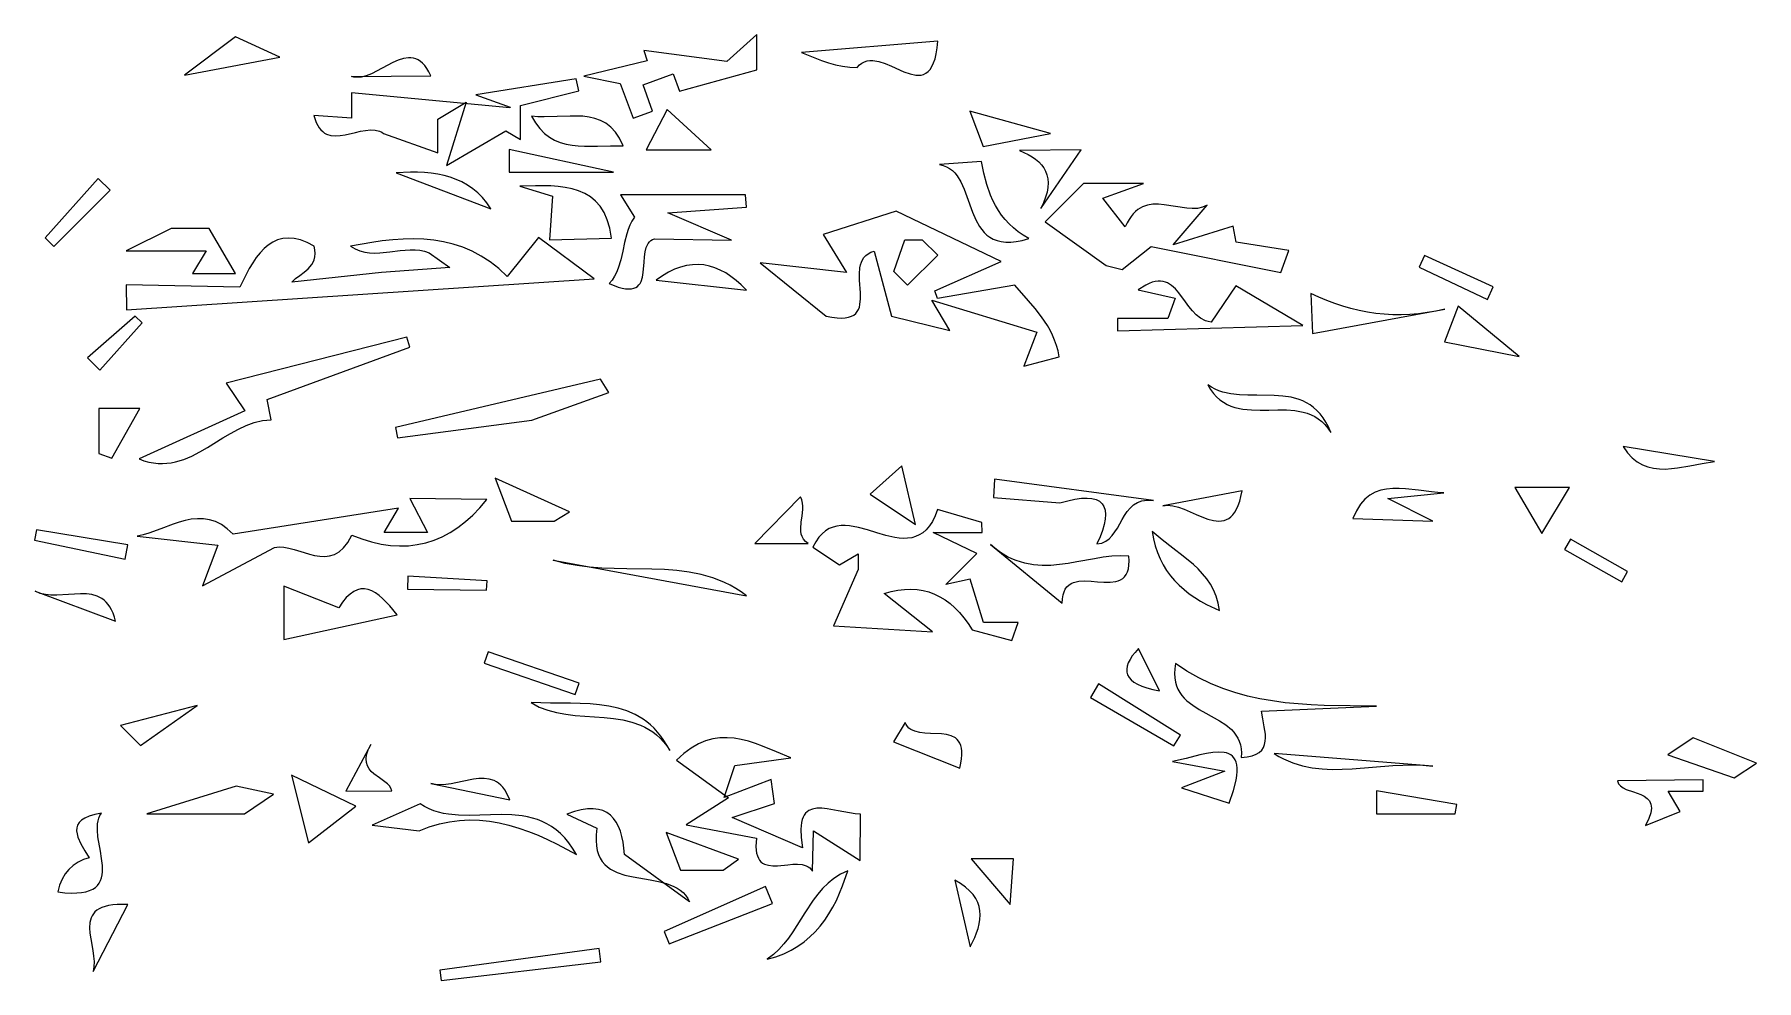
# Model space of a CAD drawing. Header units: metres. Extents: x 0 to 50, y 0 to 50.
# Drawn here: x 16.83 to 25.38, y 7.86 to 12.56 of the extents above; entities that cross this region are included whole.
import ezdxf

# ---------------------------------------------------------------- set-up
doc = ezdxf.new("R2010")
doc.units = ezdxf.units.M

msp = doc.modelspace()

# ---------------------------------------------------------------- linework, layer by layer
for points in [[(17.829678, 12.548083), (17.575804, 12.357826), (18.050657, 12.446466), (17.829678, 12.548083)], [(19.56012, 12.351835), (19.73918, 12.315388), (19.804161, 12.144208), (19.900475, 12.178854), (19.853416, 12.309472), (20.003942, 12.363619), (20.034785, 12.27801), (20.419077, 12.384113), (20.419077, 12.559791), (20.269987, 12.425006), (19.858349, 12.480119), (19.874863, 12.429312), (19.56012, 12.351835)], [(20.64095, 12.470735), (20.64095, 12.470735), (20.706914, 12.442967), (20.740449, 12.430337), (20.774466, 12.419096), (20.809049, 12.409662), (20.844284, 12.402448), (20.880255, 12.397871), (20.917046, 12.396347), (20.917046, 12.396347), (20.928322, 12.408402), (20.940336, 12.41755), (20.953022, 12.424032), (20.966314, 12.428085), (20.980147, 12.429948), (20.994455, 12.429861), (21.024234, 12.424792), (21.055126, 12.414789), (21.086606, 12.401763), (21.14923, 12.374291), (21.179323, 12.363669), (21.207904, 12.357671), (21.221464, 12.357003), (21.234448, 12.358209), (21.246792, 12.361527), (21.258429, 12.367195), (21.269295, 12.375454), (21.279323, 12.386541), (21.288448, 12.400696), (21.296604, 12.418159), (21.303726, 12.439166), (21.309747, 12.463959), (21.314603, 12.492775), (21.318228, 12.525855), (20.64095, 12.470735)], [(18.405955, 12.351729), (18.799201, 12.354398), (18.799201, 12.354398), (18.789713, 12.373875), (18.779821, 12.390613), (18.769548, 12.404759), (18.758915, 12.416462), (18.747945, 12.425869), (18.73666, 12.433128), (18.725082, 12.438386), (18.713235, 12.441791), (18.70114, 12.443492), (18.68882, 12.443635), (18.663592, 12.439839), (18.637731, 12.431587), (18.611415, 12.420059), (18.558133, 12.391904), (18.505176, 12.364829), (18.479266, 12.35465), (18.453974, 12.348286), (18.429477, 12.346918), (18.417583, 12.348477), (18.405955, 12.351729)], [(19.521608, 12.33884), (19.024035, 12.25916), (19.194049, 12.198002), (19.191358, 12.195313), (18.405513, 12.270195), (18.405513, 12.143701), (18.219451, 12.156634), (18.219451, 12.156634), (18.231207, 12.121969), (18.238166, 12.107877), (18.245792, 12.095781), (18.254045, 12.085558), (18.262883, 12.077085), (18.272267, 12.070239), (18.282156, 12.064898), (18.303285, 12.058235), (18.325948, 12.056112), (18.349819, 12.057547), (18.374575, 12.061554), (18.425445, 12.073351), (18.450909, 12.079173), (18.475962, 12.083633), (18.500278, 12.085745), (18.523533, 12.084527), (18.545404, 12.078995), (18.555718, 12.074303), (18.565565, 12.068164), (18.834327, 11.971646), (18.834327, 12.138497), (18.975814, 12.223323), (18.876884, 11.908457), (19.172035, 12.081341), (19.244498, 12.037898), (19.244498, 12.207184), (19.535005, 12.279325), (19.521608, 12.33884)], [(19.300258, 12.154805), (19.300258, 12.154805), (19.31935, 12.12068), (19.340506, 12.092054), (19.36355, 12.06846), (19.388307, 12.04943), (19.414602, 12.034497), (19.442259, 12.023194), (19.471103, 12.015054), (19.500958, 12.009609), (19.53165, 12.006392), (19.563002, 12.004936), (19.626988, 12.005437), (19.691513, 12.007374), (19.755174, 12.007009), (19.755174, 12.007009), (19.737314, 12.044417), (19.716924, 12.075085), (19.694245, 12.099651), (19.669516, 12.118756), (19.642978, 12.13304), (19.614869, 12.143141), (19.585432, 12.149698), (19.554904, 12.153353), (19.523527, 12.154743), (19.491541, 12.15451), (19.426698, 12.151726), (19.362297, 12.15012), (19.330862, 12.151356), (19.300258, 12.154805)], [(19.973702, 12.186396), (19.869771, 11.987598), (20.192551, 11.987598), (19.973702, 12.186396)], [(21.477008, 12.178025), (21.543041, 12.004074), (21.876323, 12.067844), (21.477008, 12.178025)], [(19.188565, 11.98919), (19.188565, 11.875821), (19.707175, 11.875821), (19.188565, 11.98919)], [(21.722401, 11.983167), (21.722401, 11.983167), (21.765859, 11.963673), (21.785171, 11.952544), (21.802705, 11.940416), (21.818334, 11.927228), (21.831932, 11.912921), (21.843373, 11.897436), (21.852532, 11.880714), (21.859283, 11.862694), (21.8635, 11.843319), (21.865056, 11.822528), (21.863826, 11.800262), (21.859685, 11.776461), (21.852505, 11.751067), (21.842162, 11.72402), (21.828529, 11.695261), (22.028881, 11.987598), (21.722401, 11.983167)], [(21.32586, 11.913323), (21.32586, 11.913323), (21.344388, 11.909188), (21.361106, 11.902806), (21.376167, 11.894354), (21.389719, 11.884008), (21.401916, 11.871948), (21.412906, 11.858349), (21.43187, 11.827247), (21.447818, 11.792122), (21.461956, 11.754391), (21.489621, 11.676792), (21.505559, 11.639761), (21.524509, 11.605801), (21.535489, 11.590416), (21.547675, 11.576331), (21.561216, 11.563723), (21.576264, 11.552769), (21.592969, 11.543648), (21.611481, 11.536536), (21.631951, 11.531611), (21.654531, 11.529049), (21.67937, 11.529029), (21.706619, 11.531728), (21.73643, 11.537323), (21.768953, 11.545992), (21.768953, 11.545992), (21.741367, 11.562461), (21.715964, 11.580204), (21.692644, 11.599161), (21.671308, 11.619274), (21.651856, 11.640484), (21.634188, 11.662733), (21.618205, 11.685961), (21.603807, 11.710111), (21.590895, 11.735124), (21.579369, 11.76094), (21.560078, 11.814751), (21.545136, 11.871073), (21.533749, 11.92944), (21.32586, 11.913323)], [(16.928391, 11.507463), (17.208052, 11.786907), (17.147228, 11.8446), (16.884925, 11.549739), (16.928391, 11.507463)], [(18.627671, 11.872725), (19.097795, 11.694498), (19.097795, 11.694498), (19.077491, 11.723769), (19.055669, 11.750008), (19.032394, 11.773347), (19.007734, 11.793917), (18.981753, 11.811849), (18.954518, 11.827277), (18.926094, 11.84033), (18.896547, 11.851142), (18.865944, 11.859843), (18.83435, 11.866566), (18.801831, 11.871442), (18.768453, 11.874602), (18.734282, 11.876179), (18.699384, 11.876304), (18.627671, 11.872725)], [(19.242412, 11.806549), (19.403701, 11.756478), (19.38948, 11.540488), (19.697026, 11.548593), (19.697026, 11.548593), (19.688488, 11.597117), (19.675988, 11.639291), (19.659806, 11.67555), (19.640224, 11.706328), (19.617523, 11.732061), (19.591984, 11.753184), (19.563889, 11.770132), (19.533519, 11.783339), (19.501155, 11.793241), (19.467078, 11.800273), (19.431571, 11.804869), (19.394913, 11.807465), (19.319274, 11.808397), (19.242412, 11.806549)], [(21.850012, 11.628979), (22.15349, 11.412378), (22.232069, 11.391896), (22.376271, 11.506473), (23.020392, 11.377207), (23.059691, 11.486287), (22.798559, 11.527924), (22.783475, 11.608307), (22.485922, 11.514962), (22.655457, 11.711933), (22.655457, 11.711933), (22.631928, 11.70154), (22.60696, 11.696121), (22.580807, 11.694715), (22.553723, 11.696363), (22.497777, 11.704974), (22.441153, 11.714272), (22.413222, 11.716778), (22.385884, 11.716574), (22.359391, 11.7127), (22.333999, 11.704196), (22.321795, 11.697907), (22.309962, 11.690101), (22.29853, 11.680657), (22.287532, 11.669455), (22.277, 11.656375), (22.266964, 11.641297), (22.257458, 11.624101), (22.248513, 11.604668), (22.136679, 11.747002), (22.33942, 11.819932), (22.041115, 11.819932), (21.850012, 11.628979)], [(19.742296, 11.764043), (19.810574, 11.651934), (19.810574, 11.651934), (19.798139, 11.632452), (19.787852, 11.612303), (19.779382, 11.591597), (19.772404, 11.570447), (19.761605, 11.527262), (19.75283, 11.483641), (19.743453, 11.440478), (19.730849, 11.398666), (19.722516, 11.378547), (19.712392, 11.3591), (19.700148, 11.340439), (19.685457, 11.322674), (19.685457, 11.322674), (19.73076, 11.305483), (19.749994, 11.300297), (19.767119, 11.297213), (19.782265, 11.296103), (19.795559, 11.296841), (19.807129, 11.299297), (19.817103, 11.303344), (19.82561, 11.308854), (19.832778, 11.315699), (19.838734, 11.323751), (19.843607, 11.332883), (19.850616, 11.353874), (19.85483, 11.377648), (19.85897, 11.429454), (19.860946, 11.455441), (19.864227, 11.480118), (19.869836, 11.502465), (19.878798, 11.521457), (19.884857, 11.529376), (19.892139, 11.536072), (19.900772, 11.541419), (19.910884, 11.545287), (20.292391, 11.538852), (19.976074, 11.67431), (20.367538, 11.701976), (20.363145, 11.764043), (19.859754, 11.764043), (19.803821, 11.764043), (19.742296, 11.764043)], [(20.434413, 11.425327), (20.763035, 11.161228), (20.763035, 11.161228), (20.79153, 11.15579), (20.816747, 11.152638), (20.838879, 11.151643), (20.858117, 11.152676), (20.874654, 11.15561), (20.88868, 11.160315), (20.900389, 11.166663), (20.909971, 11.174526), (20.91762, 11.183775), (20.923526, 11.194282), (20.927882, 11.205919), (20.930879, 11.218556), (20.933565, 11.246321), (20.93312, 11.276549), (20.928977, 11.340283), (20.928349, 11.371734), (20.93073, 11.401539), (20.933529, 11.415503), (20.937655, 11.42867), (20.943302, 11.440911), (20.95066, 11.452099), (20.959922, 11.462104), (20.971279, 11.470798), (20.984924, 11.478053), (21.001048, 11.483741), (21.087922, 11.161717), (21.377839, 11.089517), (21.287254, 11.240373), (21.808863, 11.081091), (21.74508, 10.913066), (21.920402, 10.958777), (21.920402, 10.958777), (21.914396, 10.988031), (21.906681, 11.015777), (21.8974, 11.042141), (21.886696, 11.067246), (21.874713, 11.091217), (21.861594, 11.114178), (21.832519, 11.157567), (21.800619, 11.198404), (21.76704, 11.237684), (21.69943, 11.315546), (21.316213, 11.249176), (21.302384, 11.28738), (21.631719, 11.432352), (21.111077, 11.682807), (20.747657, 11.565849), (20.863777, 11.377302), (20.434413, 11.425327)], [(17.510595, 11.596377), (17.286866, 11.4846), (17.683986, 11.4846), (17.616867, 11.372822), (17.830169, 11.372822), (17.699754, 11.596377), (17.510595, 11.596377)], [(17.287761, 11.191718), (19.610065, 11.346118), (19.335059, 11.55137), (19.179533, 11.35776), (19.179533, 11.35776), (19.137771, 11.39695), (19.094743, 11.430815), (19.050522, 11.459646), (19.005182, 11.483734), (18.958796, 11.503367), (18.911438, 11.518836), (18.863182, 11.530431), (18.814101, 11.538443), (18.76427, 11.54316), (18.71376, 11.544874), (18.662647, 11.543874), (18.611003, 11.540451), (18.558903, 11.534894), (18.50642, 11.527493), (18.400598, 11.508321), (18.400598, 11.508321), (18.423702, 11.494883), (18.447342, 11.485282), (18.471443, 11.479021), (18.49593, 11.475604), (18.520726, 11.474532), (18.545758, 11.475309), (18.596222, 11.480422), (18.646717, 11.486965), (18.696639, 11.490963), (18.721196, 11.490764), (18.745383, 11.488437), (18.769124, 11.483485), (18.792345, 11.475411), (18.89475, 11.402029), (18.554011, 11.377948), (18.109841, 11.330382), (18.109841, 11.330382), (18.128259, 11.347494), (18.149275, 11.363261), (18.170945, 11.379106), (18.191326, 11.396448), (18.208472, 11.416707), (18.215226, 11.428376), (18.220441, 11.441306), (18.223877, 11.455676), (18.225289, 11.471664), (18.224435, 11.489447), (18.221071, 11.509203), (18.221071, 11.509203), (18.185513, 11.527075), (18.152209, 11.539381), (18.121031, 11.546436), (18.091853, 11.548559), (18.064548, 11.546065), (18.03899, 11.539271), (18.015051, 11.528493), (17.992604, 11.514049), (17.971522, 11.496254), (17.95168, 11.475426), (17.932949, 11.45188), (17.915203, 11.425935), (17.898315, 11.397905), (17.882159, 11.368108), (17.851532, 11.304479), (17.286866, 11.316934), (17.287761, 11.191718)], [(21.239418, 11.540488), (21.316658, 11.463309), (21.167505, 11.314272), (21.099016, 11.382708), (21.153093, 11.540488), (21.239418, 11.540488)], [(23.707839, 11.405022), (24.046765, 11.244375), (24.075381, 11.306478), (23.734131, 11.461732), (23.707839, 11.405022)], [(19.918582, 11.339569), (20.366869, 11.29044), (20.366869, 11.29044), (20.341632, 11.315812), (20.316062, 11.338517), (20.290151, 11.358489), (20.263891, 11.375662), (20.237275, 11.389971), (20.210292, 11.40135), (20.182937, 11.409734), (20.1552, 11.415057), (20.127073, 11.417253), (20.098548, 11.416256), (20.069617, 11.412002), (20.040271, 11.404425), (20.010503, 11.393458), (19.980305, 11.379037), (19.949667, 11.361096), (19.918582, 11.339569)], [(22.312564, 11.291689), (22.495869, 11.250245), (22.459489, 11.149268), (22.208912, 11.149268), (22.209066, 11.088144), (23.130638, 11.115322), (22.796734, 11.310946), (22.673993, 11.131208), (22.673993, 11.131208), (22.659904, 11.13409), (22.646681, 11.138398), (22.622559, 11.15078), (22.601079, 11.167324), (22.581692, 11.186997), (22.56385, 11.208767), (22.547003, 11.231604), (22.514101, 11.276352), (22.496948, 11.296199), (22.478596, 11.312986), (22.458495, 11.325682), (22.447618, 11.330173), (22.436098, 11.333255), (22.423866, 11.334798), (22.410855, 11.334674), (22.396995, 11.332753), (22.382217, 11.328907), (22.366454, 11.323006), (22.349637, 11.314923), (22.312564, 11.291689)], [(23.170178, 11.274172), (23.178405, 11.074427), (23.83592, 11.195606), (23.83592, 11.195606), (23.791865, 11.185998), (23.748122, 11.178441), (23.704693, 11.172908), (23.661582, 11.169376), (23.618791, 11.167821), (23.576325, 11.168218), (23.534186, 11.170542), (23.492377, 11.17477), (23.450901, 11.180876), (23.409763, 11.188837), (23.368964, 11.198627), (23.328508, 11.210223), (23.288398, 11.2236), (23.248638, 11.238733), (23.20923, 11.255599), (23.170178, 11.274172)], [(23.900544, 11.210663), (23.833502, 11.034053), (24.203787, 10.960364), (23.900544, 11.210663)], [(17.332404, 11.161138), (17.094815, 10.95341), (17.155405, 10.89311), (17.366496, 11.128005), (17.332404, 11.161138)], [(18.680345, 11.056506), (17.782801, 10.828902), (17.876121, 10.690247), (17.351081, 10.452046), (17.351081, 10.452046), (17.375417, 10.443255), (17.399199, 10.436711), (17.422457, 10.432284), (17.445222, 10.429847), (17.467524, 10.42927), (17.489394, 10.430424), (17.510862, 10.43318), (17.531959, 10.43741), (17.573163, 10.449773), (17.613249, 10.466481), (17.652463, 10.486504), (17.691047, 10.508809), (17.767306, 10.556139), (17.80547, 10.579101), (17.843983, 10.600219), (17.883088, 10.618461), (17.923031, 10.632795), (17.964056, 10.642191), (17.98505, 10.644715), (18.006407, 10.645616), (17.987899, 10.746781), (18.696329, 11.007192), (18.680345, 11.056506)], [(18.63384, 10.555944), (19.301896, 10.645009), (19.683246, 10.781868), (19.643006, 10.848882), (18.625043, 10.608105), (18.63384, 10.555944)], [(22.658296, 10.819227), (22.658296, 10.819227), (22.671876, 10.796725), (22.686486, 10.777051), (22.702056, 10.760019), (22.718521, 10.745445), (22.735813, 10.733142), (22.753865, 10.722926), (22.772608, 10.714612), (22.791977, 10.708015), (22.832318, 10.699229), (22.874349, 10.695089), (22.917531, 10.694111), (22.961326, 10.694816), (23.005194, 10.695723), (23.048597, 10.695349), (23.090994, 10.692214), (23.131847, 10.684837), (23.151527, 10.679094), (23.170618, 10.671736), (23.189054, 10.662577), (23.206767, 10.651431), (23.22369, 10.638114), (23.239755, 10.62244), (23.254895, 10.604224), (23.269042, 10.583282), (23.269042, 10.583282), (23.257204, 10.610571), (23.244339, 10.635037), (23.230502, 10.656834), (23.21575, 10.676116), (23.200139, 10.693036), (23.183724, 10.707749), (23.166561, 10.720407), (23.148708, 10.731166), (23.130218, 10.740179), (23.111149, 10.747599), (23.071497, 10.758276), (23.030198, 10.76443), (22.987701, 10.767289), (22.9009, 10.768048), (22.857493, 10.768407), (22.814678, 10.770395), (22.772903, 10.77524), (22.732616, 10.784174), (22.71317, 10.790558), (22.694264, 10.798426), (22.675954, 10.807931), (22.658296, 10.819227)], [(17.15103, 10.702158), (17.15103, 10.478604), (17.215456, 10.45572), (17.355076, 10.702158), (17.15103, 10.702158)], [(24.720829, 10.51374), (24.720829, 10.51374), (24.742752, 10.482711), (24.766148, 10.457576), (24.790885, 10.437826), (24.816829, 10.422949), (24.843848, 10.412434), (24.871809, 10.405769), (24.900579, 10.402445), (24.930026, 10.401949), (24.960015, 10.403772), (24.990415, 10.407401), (25.051913, 10.418036), (25.113458, 10.429766), (25.173986, 10.438504), (24.720829, 10.51374)], [(19.119003, 10.357005), (19.200138, 10.143272), (19.412295, 10.143272), (19.48893, 10.188705), (19.119003, 10.357005)], [(21.139511, 10.417596), (20.980658, 10.277008), (21.206312, 10.126274), (21.139511, 10.417596)], [(21.594439, 10.26112), (21.922541, 10.233568), (21.922541, 10.233568), (21.962541, 10.244607), (21.998541, 10.252272), (22.030586, 10.256607), (22.058721, 10.257655), (22.082991, 10.25546), (22.103442, 10.250066), (22.120119, 10.241516), (22.133067, 10.229853), (22.142331, 10.215122), (22.147957, 10.197366), (22.149991, 10.176629), (22.148476, 10.152953), (22.143459, 10.126384), (22.134985, 10.096964), (22.1231, 10.064737), (22.107847, 10.029747), (22.107847, 10.029747), (22.131317, 10.034171), (22.151442, 10.043035), (22.168769, 10.055648), (22.183844, 10.071314), (22.197214, 10.08934), (22.209425, 10.109032), (22.232556, 10.150639), (22.244569, 10.171166), (22.25761, 10.190583), (22.272224, 10.208196), (22.288958, 10.223312), (22.308359, 10.235237), (22.330972, 10.243277), (22.357346, 10.246738), (22.388025, 10.244925), (21.598358, 10.351728), (21.594439, 10.26112)], [(20.40896, 10.031494), (20.674073, 10.032319), (20.674073, 10.032319), (20.660655, 10.042585), (20.650672, 10.053879), (20.643702, 10.0661), (20.639323, 10.079148), (20.637111, 10.092923), (20.636646, 10.107326), (20.639262, 10.137611), (20.643794, 10.169205), (20.646862, 10.201305), (20.646791, 10.217295), (20.645088, 10.233112), (20.641329, 10.248655), (20.635093, 10.263825), (20.40896, 10.031494)], [(22.433985, 10.218637), (22.433985, 10.218637), (22.445878, 10.22113), (22.458276, 10.221994), (22.484395, 10.219484), (22.511959, 10.212401), (22.540587, 10.202041), (22.599506, 10.176661), (22.629033, 10.164231), (22.658096, 10.153698), (22.686313, 10.146358), (22.713302, 10.143505), (22.726217, 10.144165), (22.738681, 10.146432), (22.750648, 10.150468), (22.762068, 10.156435), (22.772896, 10.164493), (22.783082, 10.174806), (22.792579, 10.187534), (22.801339, 10.20284), (22.809315, 10.220886), (22.816458, 10.241832), (22.822722, 10.265841), (22.828058, 10.293075), (22.433985, 10.218637)], [(23.3787, 10.156038), (23.775017, 10.143272), (23.551288, 10.255049), (23.830397, 10.284465), (23.830397, 10.284465), (23.79993, 10.285568), (23.768604, 10.288348), (23.704364, 10.296456), (23.639664, 10.303828), (23.607761, 10.305688), (23.576486, 10.305504), (23.546089, 10.302656), (23.516817, 10.296524), (23.488917, 10.286487), (23.462639, 10.271926), (23.43823, 10.252221), (23.415939, 10.226751), (23.396012, 10.194897), (23.3787, 10.156038)], [(24.182564, 10.310938), (24.316575, 10.081219), (24.453364, 10.310938), (24.182564, 10.310938)], [(19.07788, 10.250335), (18.695192, 10.255049), (18.782847, 10.087383), (18.567717, 10.087383), (18.639574, 10.207052), (17.817416, 10.078114), (17.817416, 10.078114), (17.788679, 10.105451), (17.759586, 10.126182), (17.730185, 10.140923), (17.700523, 10.150289), (17.670647, 10.154896), (17.640607, 10.155362), (17.610449, 10.152301), (17.58022, 10.14633), (17.54997, 10.138064), (17.519744, 10.128121), (17.45956, 10.105665), (17.400049, 10.083889), (17.370665, 10.074796), (17.341593, 10.067722), (17.74288, 10.023546), (17.666617, 9.822647), (18.022937, 10.012193), (18.022937, 10.012193), (18.046433, 10.014879), (18.070623, 10.013653), (18.095372, 10.009388), (18.120546, 10.002952), (18.171631, 9.987051), (18.197272, 9.979326), (18.2228, 9.972913), (18.248079, 9.968682), (18.272976, 9.967503), (18.297355, 9.970246), (18.321083, 9.977782), (18.344024, 9.990981), (18.366043, 10.010714), (18.387007, 10.03785), (18.40678, 10.073261), (18.40678, 10.073261), (18.456448, 10.054483), (18.505053, 10.039755), (18.552602, 10.029063), (18.599102, 10.022391), (18.64456, 10.019723), (18.688984, 10.021045), (18.732379, 10.026341), (18.774755, 10.035596), (18.816117, 10.048795), (18.856473, 10.065923), (18.89583, 10.086964), (18.934196, 10.111903), (18.971576, 10.140724), (19.007979, 10.173414), (19.043411, 10.209956), (19.07788, 10.250335)], [(20.69742, 10.014113), (20.829738, 9.9256), (20.922468, 9.981195), (20.922468, 9.90295), (20.800098, 9.622942), (21.290366, 9.594163), (21.051049, 9.78347), (21.051049, 9.78347), (21.085817, 9.793425), (21.119562, 9.800368), (21.15229, 9.80434), (21.184007, 9.805378), (21.214722, 9.803525), (21.244439, 9.798818), (21.273167, 9.791298), (21.30091, 9.781005), (21.327676, 9.767978), (21.353472, 9.752258), (21.378303, 9.733882), (21.402177, 9.712893), (21.4251, 9.689328), (21.447079, 9.663229), (21.46812, 9.634634), (21.48823, 9.603584), (21.684379, 9.550544), (21.716707, 9.640274), (21.544878, 9.640274), (21.477439, 9.854912), (21.357723, 9.829279), (21.511732, 9.983167), (21.293655, 10.087383), (21.537724, 10.087383), (21.535495, 10.136508), (21.316417, 10.200465), (21.316417, 10.200465), (21.304156, 10.168779), (21.290635, 10.141761), (21.275935, 10.119113), (21.260135, 10.100534), (21.243317, 10.085724), (21.22556, 10.074383), (21.206945, 10.06621), (21.187552, 10.060906), (21.167461, 10.058171), (21.146753, 10.057705), (21.125507, 10.059207), (21.103804, 10.062378), (21.059349, 10.072525), (21.01403, 10.085746), (20.968488, 10.09964), (20.923366, 10.111807), (20.879307, 10.119846), (20.857876, 10.121568), (20.836952, 10.121357), (20.816614, 10.118915), (20.796943, 10.11394), (20.77802, 10.106133), (20.759924, 10.095194), (20.742735, 10.080822), (20.726535, 10.062718), (20.711403, 10.040582), (20.69742, 10.014113)], [(16.831418, 10.049274), (17.282514, 9.954847), (17.29505, 10.025133), (16.841486, 10.099961), (16.831418, 10.049274)], [(22.381959, 10.09188), (22.381959, 10.09188), (22.388372, 10.054957), (22.397075, 10.019996), (22.407992, 9.98693), (22.421045, 9.955693), (22.436156, 9.926221), (22.45325, 9.898446), (22.472249, 9.872303), (22.493077, 9.847725), (22.515656, 9.824648), (22.539909, 9.803004), (22.565759, 9.782729), (22.593129, 9.763756), (22.621943, 9.746019), (22.652124, 9.729452), (22.716276, 9.699565), (22.716276, 9.699565), (22.709615, 9.736276), (22.699609, 9.770122), (22.686567, 9.801367), (22.6708, 9.830278), (22.652618, 9.857121), (22.632331, 9.882161), (22.610249, 9.905664), (22.586683, 9.927896), (22.53634, 9.96961), (22.483783, 10.009427), (22.431495, 10.049475), (22.381959, 10.09188)], [(21.579801, 10.027214), (21.934684, 9.736436), (21.934684, 9.736436), (21.935907, 9.757987), (21.939053, 9.776611), (21.943991, 9.792508), (21.950585, 9.805881), (21.958703, 9.816928), (21.968212, 9.825852), (21.978977, 9.832852), (21.990866, 9.838129), (22.003744, 9.841884), (22.01748, 9.844318), (22.046986, 9.846024), (22.078318, 9.844853), (22.110408, 9.84241), (22.142188, 9.8403), (22.172591, 9.840129), (22.20055, 9.843502), (22.213279, 9.84702), (22.224997, 9.852026), (22.23557, 9.85872), (22.244864, 9.867304), (22.252747, 9.877978), (22.259085, 9.890943), (22.263745, 9.9064), (22.266592, 9.924548), (22.267494, 9.94559), (22.266318, 9.969725), (22.266318, 9.969725), (22.223816, 9.970776), (22.181051, 9.968399), (22.138069, 9.963401), (22.094913, 9.95659), (22.008262, 9.940756), (21.964855, 9.933348), (21.921454, 9.927355), (21.878103, 9.923584), (21.834846, 9.922842), (21.791729, 9.925938), (21.748797, 9.933677), (21.706093, 9.946867), (21.684841, 9.955758), (21.663663, 9.966315), (21.642564, 9.978638), (21.621551, 9.992828), (21.600628, 10.008987), (21.579801, 10.027214)], [(24.429463, 10.001785), (24.713537, 9.841949), (24.742606, 9.893377), (24.458872, 10.053856), (24.429463, 10.001785)], [(19.407984, 9.949703), (20.368112, 9.772153), (20.368112, 9.772153), (20.341295, 9.791534), (20.314012, 9.808924), (20.286287, 9.824432), (20.258147, 9.838169), (20.229619, 9.850244), (20.200727, 9.860768), (20.141962, 9.877599), (20.08206, 9.889542), (20.021231, 9.897476), (19.959684, 9.902279), (19.897628, 9.904831), (19.772827, 9.906699), (19.710501, 9.907773), (19.648504, 9.910112), (19.587044, 9.914596), (19.526331, 9.922103), (19.466575, 9.933512), (19.407984, 9.949703)], [(18.684559, 9.804497), (19.076623, 9.800438), (19.078972, 9.847095), (18.685525, 9.869879), (18.684559, 9.804497)], [(16.835707, 9.795137), (17.233798, 9.6457), (17.233798, 9.6457), (17.228281, 9.666717), (17.221827, 9.685541), (17.214485, 9.702287), (17.206305, 9.717069), (17.197335, 9.73), (17.187624, 9.741194), (17.177221, 9.750764), (17.166176, 9.758825), (17.142353, 9.770873), (17.116547, 9.778247), (17.089151, 9.781858), (17.060556, 9.782616), (17.00134, 9.779209), (16.942035, 9.775308), (16.91333, 9.775446), (16.885779, 9.77819), (16.859774, 9.78445), (16.835707, 9.795137)], [(18.069919, 9.820694), (18.069919, 9.555049), (18.632541, 9.677868), (18.632541, 9.677868), (18.596481, 9.721898), (18.560615, 9.758974), (18.542717, 9.774218), (18.524824, 9.7869), (18.506921, 9.796745), (18.488994, 9.803478), (18.471027, 9.806824), (18.453007, 9.80651), (18.434918, 9.80226), (18.416747, 9.793799), (18.398478, 9.780854), (18.380097, 9.763149), (18.36159, 9.740409), (18.342942, 9.712361), (18.069919, 9.820694)], [(19.064972, 9.438651), (19.516553, 9.282918), (19.535893, 9.339244), (19.083885, 9.493611), (19.064972, 9.438651)], [(22.417471, 9.300396), (22.313465, 9.510177), (22.313465, 9.510177), (22.29693, 9.491644), (22.282997, 9.473706), (22.271767, 9.456388), (22.263339, 9.439719), (22.257816, 9.423727), (22.255297, 9.408439), (22.255883, 9.393883), (22.259675, 9.380088), (22.266772, 9.367079), (22.277276, 9.354886), (22.291287, 9.343535), (22.308906, 9.333055), (22.330234, 9.323474), (22.35537, 9.314818), (22.384416, 9.307116), (22.417471, 9.300396)], [(22.49727, 9.436068), (22.49727, 9.436068), (22.493577, 9.410304), (22.492392, 9.386491), (22.493553, 9.364507), (22.496899, 9.344229), (22.50227, 9.325534), (22.509504, 9.3083), (22.518441, 9.292403), (22.52892, 9.277721), (22.540779, 9.26413), (22.553858, 9.251508), (22.583033, 9.228678), (22.615155, 9.208247), (22.648938, 9.189234), (22.716337, 9.151524), (22.747377, 9.130861), (22.774929, 9.107681), (22.786994, 9.09484), (22.797703, 9.081002), (22.806897, 9.066043), (22.814414, 9.04984), (22.820093, 9.032271), (22.823773, 9.013213), (22.825293, 8.992542), (22.824493, 8.970136), (22.824493, 8.970136), (22.853797, 8.972839), (22.878192, 8.97801), (22.898071, 8.985452), (22.913828, 8.994966), (22.925855, 9.006355), (22.934544, 9.019424), (22.940289, 9.033973), (22.943483, 9.049806), (22.944518, 9.066726), (22.943787, 9.084535), (22.938599, 9.122032), (22.931061, 9.160719), (22.924317, 9.199017), (23.495948, 9.224662), (23.495948, 9.224662), (23.365237, 9.225622), (23.235263, 9.228324), (23.170699, 9.231193), (23.106496, 9.235535), (23.042713, 9.241696), (22.979409, 9.250022), (22.916642, 9.260858), (22.854472, 9.274552), (22.792957, 9.291447), (22.732156, 9.311891), (22.672128, 9.33623), (22.612931, 9.364808), (22.554626, 9.397972), (22.49727, 9.436068)], [(22.07504, 9.266727), (22.490069, 9.028096), (22.522914, 9.080402), (22.115675, 9.334723), (22.07504, 9.266727)], [(19.297489, 9.241999), (19.297489, 9.241999), (19.317216, 9.230276), (19.337584, 9.220087), (19.38003, 9.203813), (19.424406, 9.192169), (19.470294, 9.184149), (19.517274, 9.178748), (19.564926, 9.174959), (19.660568, 9.168191), (19.707719, 9.1632), (19.753864, 9.155797), (19.798583, 9.144974), (19.841457, 9.129726), (19.862071, 9.120128), (19.882066, 9.109046), (19.90139, 9.096355), (19.91999, 9.081928), (19.937814, 9.065641), (19.95481, 9.047367), (19.970925, 9.02698), (19.986107, 9.004355), (19.986107, 9.004355), (19.972237, 9.030126), (19.957548, 9.053933), (19.942073, 9.075854), (19.925844, 9.095967), (19.908894, 9.114351), (19.891255, 9.131082), (19.872959, 9.14624), (19.85404, 9.159901), (19.814461, 9.18305), (19.772777, 9.201153), (19.72925, 9.214833), (19.684139, 9.224716), (19.637705, 9.231426), (19.590208, 9.235588), (19.541909, 9.237825), (19.493067, 9.238762), (19.3948, 9.239234), (19.297489, 9.241999)], [(17.258106, 9.128754), (17.357649, 9.029289), (17.639017, 9.226928), (17.258106, 9.128754)], [(20.020055, 8.95576), (20.277989, 8.769899), (20.068355, 8.634359), (20.416187, 8.569134), (20.416187, 8.569134), (20.414082, 8.526822), (20.415209, 8.50926), (20.417679, 8.493909), (20.421408, 8.480633), (20.426314, 8.469295), (20.432313, 8.459756), (20.439323, 8.451881), (20.447261, 8.445531), (20.456043, 8.440568), (20.47581, 8.434259), (20.49796, 8.431853), (20.521829, 8.432252), (20.572071, 8.437068), (20.597116, 8.439288), (20.621225, 8.439917), (20.643735, 8.437856), (20.663982, 8.432007), (20.673049, 8.427318), (20.681301, 8.42127), (20.688656, 8.413725), (20.69503, 8.404546), (20.699323, 8.605795), (20.931424, 8.458589), (20.934196, 8.688003), (20.934196, 8.688003), (20.907373, 8.690029), (20.879536, 8.694128), (20.82269, 8.705346), (20.767399, 8.715253), (20.741505, 8.717715), (20.717401, 8.717448), (20.695555, 8.713653), (20.676435, 8.705529), (20.668043, 8.699594), (20.660507, 8.692277), (20.653887, 8.683477), (20.64824, 8.673095), (20.643625, 8.66103), (20.6401, 8.647183), (20.636554, 8.613742), (20.638071, 8.571971), (20.645117, 8.52107), (20.29685, 8.670747), (20.506276, 8.740501), (20.490013, 8.859665), (20.257062, 8.771373), (20.309876, 8.929689), (20.586874, 8.967495), (20.586874, 8.967495), (20.516944, 8.997566), (20.446926, 9.026443), (20.411857, 9.039213), (20.376732, 9.050219), (20.341542, 9.058972), (20.306275, 9.064984), (20.27092, 9.067766), (20.235467, 9.066829), (20.199903, 9.061686), (20.164219, 9.051847), (20.128403, 9.036823), (20.092444, 9.016126), (20.056332, 8.989268), (20.020055, 8.95576)], [(21.154671, 9.144058), (21.097572, 9.046982), (21.42599, 8.916195), (21.42599, 8.916195), (21.431632, 8.940934), (21.435241, 8.963146), (21.436929, 8.98297), (21.436808, 9.000544), (21.43499, 9.016008), (21.431587, 9.029501), (21.426712, 9.041162), (21.420477, 9.051129), (21.412995, 9.059543), (21.404376, 9.066542), (21.384182, 9.076851), (21.360793, 9.08317), (21.335106, 9.086611), (21.280433, 9.089311), (21.253242, 9.090794), (21.227347, 9.093851), (21.203644, 9.099593), (21.183031, 9.109133), (21.174165, 9.115675), (21.166408, 9.123583), (21.159872, 9.132998), (21.154671, 9.144058)], [(25.068452, 9.067415), (24.941935, 8.983136), (25.27262, 8.868088), (25.383072, 8.941665), (25.068452, 9.067415)], [(18.501789, 9.034029), (18.378157, 8.801944), (18.60592, 8.804264), (18.60592, 8.804264), (18.601553, 8.817092), (18.593998, 8.828658), (18.583877, 8.839276), (18.571813, 8.849261), (18.544339, 8.868588), (18.516553, 8.889151), (18.504098, 8.900681), (18.49343, 8.913463), (18.485171, 8.927811), (18.479944, 8.944038), (18.478371, 8.96246), (18.481072, 8.983389), (18.488671, 9.007141), (18.501789, 9.034029)], [(22.483198, 8.949102), (22.743177, 8.901046), (22.526709, 8.819542), (22.763412, 8.743353), (22.763412, 8.743353), (22.784959, 8.805481), (22.798119, 8.857186), (22.801767, 8.879389), (22.803574, 8.899296), (22.803624, 8.917009), (22.802004, 8.932634), (22.798798, 8.946272), (22.794091, 8.958027), (22.787969, 8.968002), (22.780516, 8.9763), (22.771818, 8.983025), (22.76196, 8.988279), (22.751027, 8.992167), (22.739104, 8.994791), (22.71263, 8.996659), (22.683218, 8.994711), (22.651549, 8.989771), (22.618305, 8.982666), (22.549815, 8.965261), (22.483198, 8.949102)], [(22.987257, 8.988837), (22.987257, 8.988837), (23.010227, 8.975187), (23.033423, 8.963102), (23.080448, 8.943307), (23.128238, 8.928801), (23.176696, 8.918936), (23.225729, 8.913063), (23.27524, 8.910532), (23.325134, 8.910695), (23.375317, 8.912901), (23.476166, 8.920847), (23.577027, 8.929177), (23.627224, 8.931863), (23.677138, 8.932697), (23.726674, 8.93103), (23.775737, 8.926213), (22.987257, 8.988837)], [(17.832565, 8.8274), (17.38949, 8.690166), (17.874156, 8.690166), (18.019071, 8.786701), (17.832565, 8.8274)], [(18.107855, 8.882375), (18.19165, 8.546421), (18.426919, 8.727872), (18.107855, 8.882375)], [(18.799557, 8.840746), (19.192717, 8.759751), (19.192717, 8.759751), (19.176227, 8.794787), (19.167102, 8.809206), (19.157433, 8.821707), (19.147254, 8.8324), (19.136597, 8.841394), (19.125496, 8.848801), (19.113983, 8.854731), (19.089853, 8.8626), (19.064469, 8.865884), (19.038096, 8.865466), (19.010995, 8.862229), (18.955663, 8.850825), (18.900578, 8.838736), (18.873784, 8.834641), (18.847841, 8.833023), (18.823011, 8.834763), (18.799557, 8.840746)], [(24.691981, 8.853396), (24.691981, 8.853396), (24.697512, 8.839399), (24.707272, 8.828115), (24.720449, 8.818967), (24.736226, 8.811378), (24.772326, 8.798574), (24.809053, 8.785088), (24.825615, 8.776648), (24.83989, 8.766307), (24.851062, 8.753489), (24.858318, 8.737617), (24.860843, 8.718115), (24.857821, 8.694405), (24.848439, 8.665911), (24.83188, 8.632057), (25.004399, 8.701363), (24.944003, 8.801944), (25.117393, 8.801944), (25.117393, 8.857832), (24.691981, 8.853396)], [(18.74609, 8.738812), (18.508772, 8.634277), (18.741088, 8.606067), (18.741088, 8.606067), (18.792017, 8.625468), (18.842574, 8.64026), (18.892779, 8.650663), (18.942651, 8.6569), (18.992211, 8.659192), (19.041479, 8.657762), (19.090474, 8.652832), (19.139217, 8.644623), (19.187727, 8.633357), (19.236025, 8.619256), (19.284131, 8.602542), (19.332064, 8.583438), (19.379844, 8.562163), (19.427492, 8.538942), (19.52247, 8.487545), (19.52247, 8.487545), (19.504093, 8.518478), (19.48481, 8.546076), (19.464675, 8.570523), (19.443739, 8.592003), (19.422056, 8.610702), (19.399678, 8.626804), (19.376657, 8.640494), (19.353046, 8.651956), (19.328898, 8.661375), (19.304265, 8.668935), (19.2792, 8.674822), (19.253755, 8.679219), (19.201937, 8.684286), (19.149231, 8.685611), (19.042838, 8.682949), (18.989993, 8.681916), (18.937941, 8.68305), (18.887104, 8.68783), (18.862273, 8.692048), (18.837903, 8.697732), (18.814048, 8.705066), (18.790758, 8.714234), (18.768088, 8.725421), (18.74609, 8.738812)], [(23.495355, 8.80444), (23.495355, 8.690166), (23.886882, 8.690166), (23.89473, 8.735686), (23.495355, 8.80444)], [(16.947565, 8.301905), (16.947565, 8.301905), (16.982481, 8.29811), (17.013714, 8.296422), (17.041451, 8.296732), (17.065879, 8.298935), (17.087185, 8.302922), (17.105555, 8.308587), (17.121175, 8.31582), (17.134233, 8.324516), (17.144915, 8.334567), (17.153408, 8.345866), (17.159898, 8.358304), (17.164573, 8.371774), (17.167618, 8.38617), (17.169221, 8.401383), (17.168845, 8.433833), (17.164939, 8.468265), (17.158996, 8.503818), (17.146972, 8.574854), (17.143878, 8.608618), (17.14472, 8.640065), (17.147084, 8.654652), (17.150992, 8.668338), (17.156631, 8.681016), (17.164187, 8.692577), (17.164187, 8.692577), (17.130966, 8.686082), (17.103695, 8.678096), (17.081938, 8.668731), (17.065262, 8.658098), (17.053231, 8.646308), (17.045413, 8.633472), (17.041371, 8.619702), (17.040672, 8.605107), (17.042881, 8.5898), (17.047564, 8.573891), (17.062613, 8.540714), (17.082343, 8.506465), (17.10328, 8.472032), (17.10328, 8.472032), (17.074327, 8.462463), (17.047801, 8.44961), (17.023846, 8.433443), (17.002601, 8.413935), (16.984209, 8.391056), (16.968811, 8.364777), (16.95655, 8.33507), (16.947565, 8.301905)], [(19.474944, 8.687445), (19.624672, 8.617883), (19.624672, 8.617883), (19.621218, 8.586057), (19.620432, 8.557259), (19.622162, 8.53132), (19.626256, 8.508066), (19.632563, 8.487329), (19.64093, 8.468935), (19.651205, 8.452714), (19.663237, 8.438495), (19.676874, 8.426106), (19.691963, 8.415376), (19.708353, 8.406133), (19.725891, 8.398208), (19.763807, 8.385621), (19.804494, 8.376246), (19.889323, 8.36165), (19.931033, 8.353689), (19.970654, 8.343459), (20.006968, 8.329591), (20.023506, 8.320864), (20.038762, 8.310714), (20.052584, 8.298969), (20.064819, 8.285459), (20.075317, 8.270011), (20.083924, 8.252455), (19.761503, 8.488582), (19.761503, 8.488582), (19.758532, 8.519797), (19.754209, 8.549418), (19.748398, 8.577248), (19.740961, 8.603094), (19.731761, 8.62676), (19.72066, 8.648051), (19.707522, 8.666772), (19.69221, 8.682728), (19.674585, 8.695725), (19.654511, 8.705566), (19.63185, 8.712058), (19.606466, 8.715005), (19.57822, 8.714212), (19.546976, 8.709484), (19.512596, 8.700627), (19.474944, 8.687445)], [(19.968706, 8.596222), (20.039123, 8.410723), (20.25128, 8.410723), (20.32691, 8.464005), (19.968706, 8.596222)], [(21.483792, 8.466611), (21.676639, 8.239265), (21.693195, 8.466611), (21.483792, 8.466611)], [(20.47058, 7.967486), (20.47058, 7.967486), (20.512749, 7.979956), (20.551995, 7.994982), (20.588455, 8.012443), (20.622263, 8.032224), (20.653553, 8.054205), (20.682462, 8.07827), (20.709123, 8.104299), (20.733672, 8.132174), (20.756243, 8.161779), (20.776973, 8.192994), (20.795995, 8.225702), (20.813444, 8.259784), (20.829457, 8.295124), (20.844167, 8.331602), (20.870219, 8.407502), (20.870219, 8.407502), (20.833983, 8.389845), (20.801437, 8.368961), (20.772113, 8.345261), (20.745541, 8.319154), (20.721252, 8.29105), (20.698778, 8.261361), (20.657393, 8.198866), (20.617635, 8.134949), (20.597192, 8.103483), (20.575749, 8.072892), (20.552835, 8.043587), (20.527982, 8.015977), (20.50072, 7.990474), (20.47058, 7.967486)], [(19.984012, 8.043713), (20.496536, 8.243925), (20.462056, 8.328178), (19.958352, 8.10533), (19.984012, 8.043713)], [(21.401393, 8.360421), (21.477419, 8.028581), (21.477419, 8.028581), (21.500441, 8.075334), (21.509787, 8.098367), (21.517419, 8.121125), (21.523133, 8.143574), (21.526727, 8.165681), (21.527998, 8.187412), (21.526743, 8.208731), (21.522758, 8.229606), (21.515841, 8.250002), (21.505789, 8.269886), (21.492398, 8.289222), (21.475466, 8.307978), (21.45479, 8.326119), (21.430167, 8.343612), (21.401393, 8.360421)], [(17.122551, 7.906592), (17.295729, 8.239096), (17.295729, 8.239096), (17.242535, 8.239392), (17.219927, 8.237552), (17.199806, 8.234471), (17.182043, 8.230216), (17.166509, 8.224849), (17.153075, 8.218437), (17.141613, 8.211042), (17.131992, 8.20273), (17.124085, 8.193565), (17.117763, 8.183611), (17.112895, 8.172933), (17.107011, 8.149663), (17.1054, 8.124271), (17.107031, 8.097271), (17.110872, 8.06918), (17.121057, 8.011786), (17.125338, 7.983515), (17.127702, 7.956215), (17.127117, 7.930402), (17.122551, 7.906592)], [(18.851794, 7.861864), (19.643633, 7.954719), (19.635792, 8.021209), (18.84454, 7.91392), (18.851794, 7.861864)]]:
    msp.add_lwpolyline(points)

doc.saveas('drawing.dxf')
